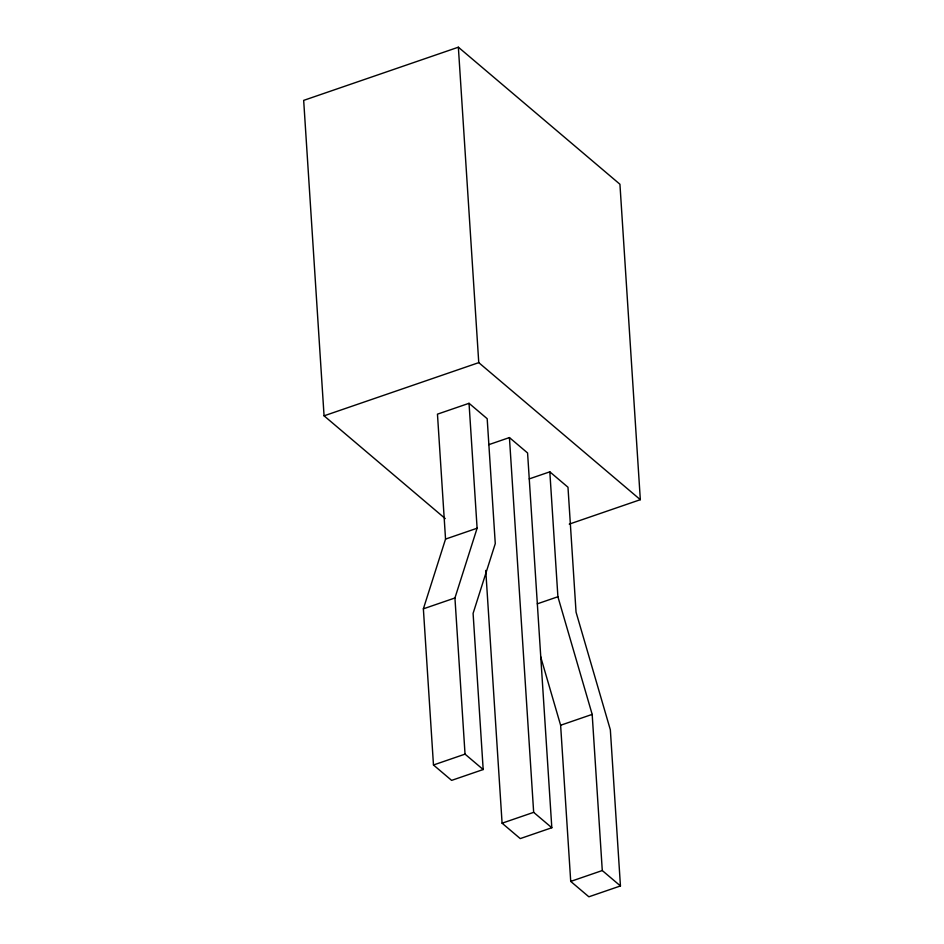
<?xml version="1.0" encoding="UTF-8"?>
<svg xmlns="http://www.w3.org/2000/svg" width="944" height="944" viewBox="0 0 944 944"><rect width="100%" height="100%" fill="white"/><g stroke="black" fill="none" stroke-linecap="round" stroke-linejoin="round"><path stroke-width="1.42" d="M423.372 608.833L445.544 539.083L437.461 414.156L469.038 403.3L487.187 418.699L495.27 543.626L473.097 613.376L483.186 769.537L451.621 780.381L433.473 764.994L423.372 608.833L454.937 597.977L477.109 528.227L469.038 403.3M569.256 524.121L640.327 499.683L619.937 184.245L458.359 47.2L303.673 100.383L324.063 415.82L445.249 518.598M324.063 415.82L478.761 362.638L640.327 499.683M488.839 444.648L509.43 437.568L527.578 452.967L551.815 827.735L520.25 838.591L502.09 823.192L485.747 570.412M529.23 478.903L549.821 471.835L567.981 487.234L576.052 612.149L610.343 729.795L620.444 885.944L588.867 896.8L570.719 881.401L560.618 725.252L540.617 656.623M445.544 539.083L477.109 528.227M537.313 603.83L557.904 596.75L549.821 471.835M433.473 764.994L465.038 754.138L483.186 769.537M560.618 725.252L592.183 714.396L557.904 596.75M502.09 823.192L533.667 812.347L551.815 827.735M570.719 881.401L602.284 870.545L620.444 885.944M592.183 714.396L602.284 870.545M509.43 437.568L533.667 812.347M458.359 47.2L478.761 362.638M454.937 597.977L465.038 754.138"/></g></svg>
